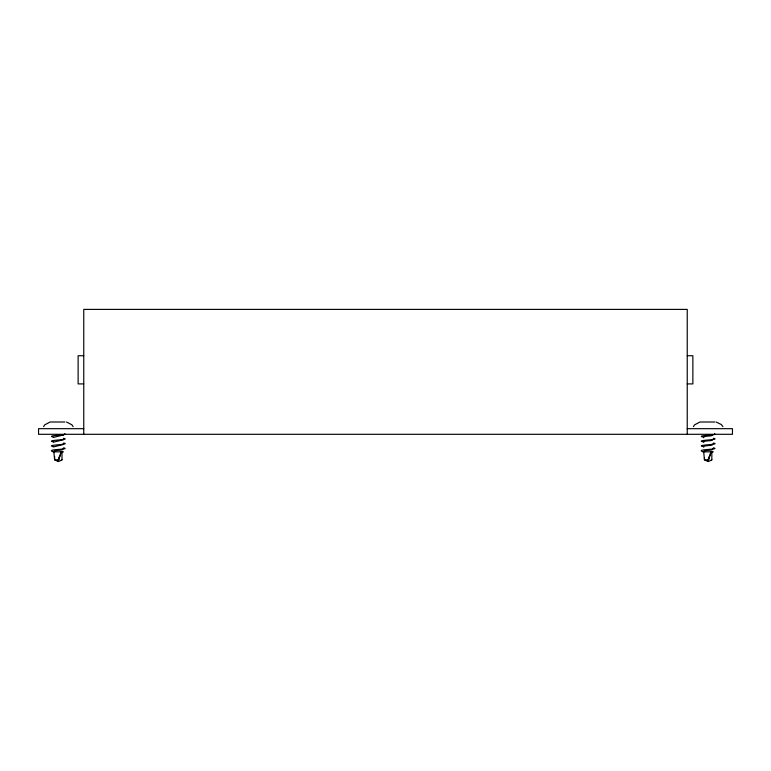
<?xml version="1.0" encoding="UTF-8"?>
<svg xmlns="http://www.w3.org/2000/svg" width="771" height="771" viewBox="0 0 771 771"><rect width="100%" height="100%" fill="white"/><g stroke="black" fill="none" stroke-linecap="round" stroke-linejoin="round"><path stroke-width="1.16" d="M54.635 456.509L54.635 459.844L58.104 461.453L61.044 452.018L61.998 452.095L61.998 459.844L58.586 461.559M704.472 457.617L704.472 459.844L707.942 461.453L710.881 452.018L711.835 452.095L711.835 459.844L708.433 461.559M59.502 456.239L58.249 460.017M709.339 456.239L708.086 460.017M58.249 461.299L61.323 452.018M708.086 461.299L711.161 452.018M43.571 426.633L44.776 424.821L50.144 422.007L64.918 422.007M693.408 426.633L694.613 424.821L699.981 422.007L714.756 422.007M83.76 355.739L78.131 355.739L78.131 383.91L83.76 383.91M687.24 355.739L692.869 355.739L692.869 383.91L687.24 383.91M716.105 422.007L721.29 424.513L722.947 426.633M83.76 428.676L38.55 428.676L38.55 434.304L732.45 434.304L732.45 428.676L687.24 428.676M53.18 451.835L63.501 451.835M703.027 451.835L713.339 451.835M58.5 459.844L54.635 459.844L53.835 451.835M61.555 459.844L62.046 459.844M708.337 459.844L704.472 459.844L703.672 451.835M711.392 459.844L711.884 459.844M711.835 452.095L710.881 452.018M61.998 452.095L61.044 452.018M702.988 437.061C695.143 435.085 718.148 435.644 714.563 433.726M702.988 441.812C694.343 439.981 721.897 439.971 713.416 438.294M702.988 446.563C694.343 444.732 721.897 444.722 713.416 443.046M53.151 437.061C45.306 435.085 68.301 435.644 64.725 433.726M53.151 441.812C44.506 439.981 72.06 439.971 63.579 438.294M53.151 446.563C44.506 444.732 72.06 444.722 63.579 443.046M713.416 447.797C721.907 449.888 692.743 448.799 703.721 451.979C702.256 449.57 714.004 451.093 712.645 448.847M63.579 447.797C72.06 449.888 42.897 448.799 53.883 451.979C52.418 449.57 64.166 451.093 62.808 448.847M712.645 434.584C713.985 436.829 702.294 435.307 703.721 437.726M712.645 439.335C713.985 441.59 702.294 440.058 703.721 442.477M712.645 444.096C713.985 446.342 702.294 444.819 703.721 447.228M62.808 434.584L63.501 434.969L53.363 437.436M62.808 439.335L63.501 439.721L53.363 442.188M62.808 444.096L63.501 444.472L53.363 446.949M66.547 422.007L71.905 424.821L73.11 426.633M687.24 434.304L687.24 309.402L83.76 309.402L83.76 434.304"/></g></svg>
